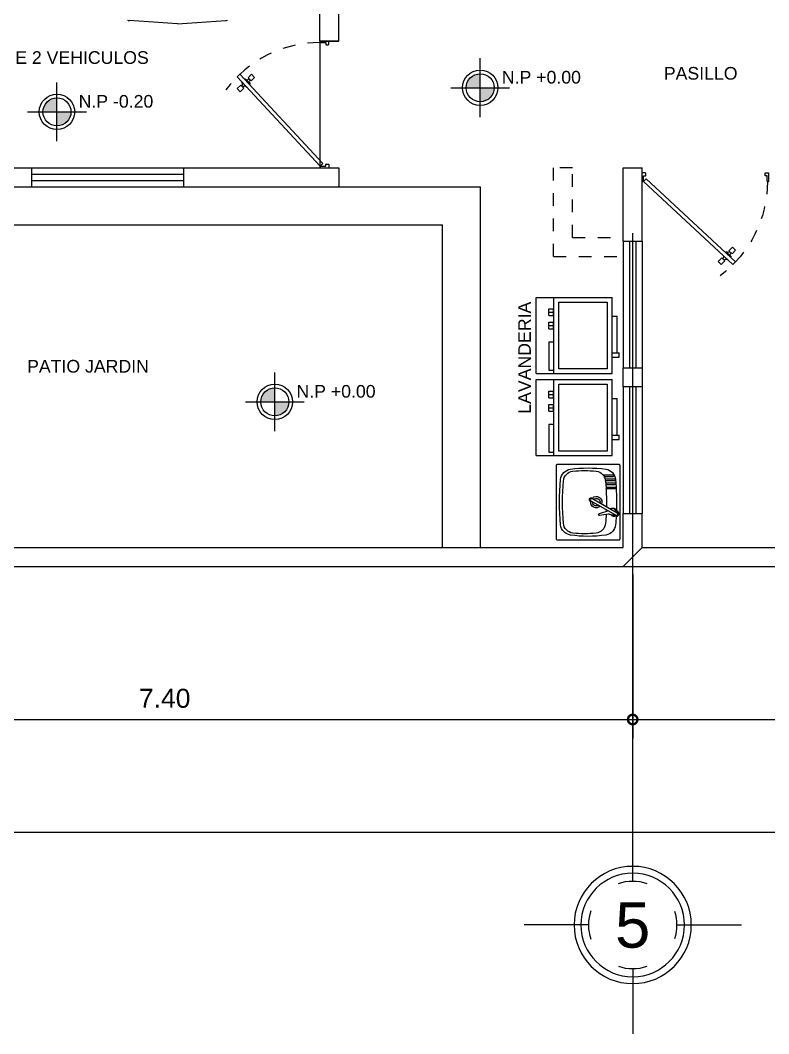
# Model space of a CAD drawing. Header units: inches. Extents: x -370 to 18, y -197 to 199.
# Drawn here: x -189.93 to -184.01, y 178.94 to 186.94 of the extents above; entities that cross this region are included whole.
import ezdxf
from ezdxf.enums import TextEntityAlignment as Align

# ---------------------------------------------------------------- set-up
doc = ezdxf.new("R2010")
doc.units = ezdxf.units.IN
doc.header["$MEASUREMENT"] = 0
doc.header["$PDMODE"] = 34
doc.header["$PDSIZE"] = 0.2
for name, pattern in [('CENTER2', [28.575, 19.05, -3.175, 3.175, -3.175]), ('DASHED', [0.75, 0.5, -0.25]), ('RAYITAS', [0.375, 0.25, -0.125])]:
    doc.linetypes.add(name, pattern=pattern)
for name, color, linetype in [('artefactos', 1, 'Continuous'), ('MUEBLES', 7, 'Continuous'), ('sanitarios', 9, 'Continuous')]:
    doc.layers.add(name, color=color, linetype=linetype)
doc.styles.get("Standard").update_dxf_attribs({"font": 'arial.ttf'})
doc.dimstyles.new('E100', dxfattribs={"dimtxt": 0.15, "dimasz": 0.15, "dimexe": 0.15, "dimexo": 0.0625, "dimgap": 0.09, "dimtad": 1, "dimzin": 0, "dimdsep": 46, "dimtxsty": 'Standard', "dimblk": 'DOTSMALL', "dimcen": 0.09, "dimdle": 0.15, "dimclrd": 1, "dimclre": 1, "dimclrt": 2, "dimazin": 0, "dimtfac": 1, "dimtofl": 0, "dimtmove": 1, "dimatfit": 1, "dimldrblk": 'OPEN90', "dimfxl": 1, "dimtolj": 1, "dimtzin": 0, "dimarcsym": 0})

# ---------------------------------------------------------------- blocks, each defined once
blk = doc.blocks.new('a4')
at = {"color": 1}
for q in [(171.7153, 151.4036), (171.7153, 150.6394)]:
    blk.add_line((171.6892, 151.0215), q, dxfattribs=at)
for centre, start, end in [((171.7735, 151.3997), 163.50977, 176.10308), ((171.7735, 150.6434), 183.89692, 196.49023)]:
    blk.add_arc(centre, 0.0584, start, end, dxfattribs=at)
blk = doc.blocks.new('lava_pl')
at = {"layer": 'artefactos'}
for p, q in [((-0.6, 0.6), (-0.6, 0)), ((-0.6, 0.6), (0, 0.6)), ((0, 0.6), (0, 0)), ((-0.5739, 0.5004), (-0.5739, 0.4614)), ((-0.3522, 0.5004), (-0.5739, 0.5004)), ((-0.3522, 0.5004), (-0.3522, 0.4614)), ((-0.2478, 0.5004), (-0.1957, 0.5004)), ((-0.2478, 0.5004), (-0.2478, 0.4629)), ((-0.2217, 0.5004), (-0.2217, 0.4629)), ((-0.1957, 0.5004), (-0.1957, 0.4629)), ((-0.1435, 0.5004), (-0.0913, 0.5004)), ((-0.1435, 0.5004), (-0.1435, 0.4629)), ((-0.1174, 0.5004), (-0.1174, 0.4629)), ((-0.0913, 0.5004), (-0.0913, 0.4629)), ((-0.6, 0.4614), (0, 0.4614)), ((-0.2478, 0.4629), (-0.1957, 0.4629)), ((-0.1435, 0.4629), (-0.0913, 0.4629)), ((-0.6, 0), (0, 0)), ((-0.4726, 0), (-0.4726, -0.0548)), ((-0.4385, 0), (-0.4385, -0.0548)), ((-0.4726, -0.0548), (-0.4385, -0.0548)), ((-0.4385, 0), (-0.4385, -0.04)), ((-0.4385, -0.04), (-0.1487, -0.04)), ((-0.1487, 0), (-0.1487, -0.04))]:
    blk.add_line(p, q, dxfattribs=at)
blk.add_lwpolyline([(-0.564, 0.4207), (-0.0371, 0.4207), (-0.0371, 0.0402), (-0.564, 0.0402)], close=True, dxfattribs=at)
blk = doc.blocks.new('lavamanos tlimpio')
at = {"layer": 'artefactos'}
for p, q in [((10.65, -10.26), (10.65, -3.47)), ((11.95, -10.39), (11.95, -3.47)), ((13.85, -10.44), (13.85, -3.68)), ((15.15, -10.61), (15.15, -3.68)), ((17.05, -10.69), (17.05, -3.94)), ((18.35, -11.13), (18.35, -3.94)), ((20.25, -11.49), (20.25, -4.83)), ((21.55, -13.01), (21.55, -4.83))]:
    blk.add_line(p, q, dxfattribs=at)
blk.add_lwpolyline([(30, -49.2), (30, -0.8, 0.414214), (29.2, 0), (-29.2, 0, 0.414214), (-30, -0.8), (-30, -49.2, 0.414214), (-29.2, -50), (29.2, -50, 0.414214)], format="xyb", close=True, dxfattribs=at)
for points in [[(-6.29, -2.55, 0.16165), (-7.76, -1.57), (-9.06, -0.79, 0.405288), (-11.23, -2.04), (-11.2, -3.52, 0.262176), (-10.54, -6.18)], [(-9.65, -4.28, 0.344116), (-9.69, -7.67), (-9.51, -8.26, -0.110943), (-9.46, -9.14), (-10.56, -16.01, 0.394589), (-10.1, -16.69), (-9.96, -16.72)], [(-5.35, -7.72, 0.68313), (-7.91, -3.28)], [(-6.85, -9.13, 0.076052), (-7.11, -9.68), (-9.12, -16.34, -0.394589), (-9.83, -16.75), (-9.96, -16.72)]]:
    blk.add_lwpolyline(points, format="xyb", dxfattribs=at)
for points in [[(-10.54, -6.18), (-9.88, -7.38)], [(-10.37, -3.04), (1.13, -22.95)], [(-8.63, -2.04), (2.87, -21.95)]]:
    blk.add_lwpolyline(points, dxfattribs=at)
for centre, radius, start, end in [((-17.1, -12.27), 9, 95.13796, 171.95689), ((0, -202.5), 200, 93.21408, 95.13796), ((-9.5, -2.54), 1.5, 9.298, 247.80454), ((-9.5, -2.54), 1, 30, 210), ((-7.54, -5), 2.75, 152.27935, 192.5302), ((-7.54, -5), 2.75, 351.57883, 108.85895), ((0, -202.5), 200, 84.86204, 91.79155), ((11.3, -3.47), 0.65, 0.00005, 179.99995), ((14.5, -3.68), 0.65, 0.00003, 179.99997), ((17.7, -3.94), 0.65, 0.00002, 179.99998), ((17.1, -12.27), 9, 8.04311, 84.86204), ((20.9, -4.83), 0.65, 0.00003, 179.99994), ((73, -25), 100, 171.95689, 188.04311), ((-15.99, -19.67), 8.5, 94.79116, 172.93355), ((0, -210.5), 200, 92.78428, 94.79116), ((0, -210.5), 200, 91.72044, 92.11947), ((0, -18.5), 4.5, 136.06389, 277.51128), ((0, -210.5), 200, 85.2728, 91.06782), ((0, -18.5), 4.5, 316.1452, 110.34382), ((0, -18.5), 3, 314.5724, 105.4276), ((10.15, -10.26), 0.5, 267.09825, 0), ((12.45, -10.39), 0.5, 180, 266.43994), ((13.35, -10.44), 0.5, 266.18222, 0), ((15.65, -10.61), 0.5, 180, 265.52323), ((15.99, -19.67), 8.5, 7.06645, 86.71255), ((16.55, -10.69), 0.5, 266.46373, 0), ((18.85, -11.13), 0.5, 180, 251.50415), ((19.75, -11.49), 0.5, 245.33979, 0), ((22.05, -13.01), 0.5, 180, 227.71711), ((-73, -25), 100, 351.95689, 8.04311), ((50, -27.85), 75, 172.93355, 187.06645), ((0, -18.5), 3, 144.52332, 275.47668), ((2, -22.45), 1.5, 161.81031, 78.18969), ((2, -22.45), 1, 210, 30), ((-50, -27.85), 75, 352.93355, 7.06645), ((-17.1, -37.73), 9, 188.04311, 264.86204), ((-15.99, -36.03), 8.5, 187.06645, 265.20884), ((15.99, -36.03), 8.5, 274.79116, 352.93355), ((17.1, -37.73), 9, 275.13796, 351.95689), ((0, 152.5), 200, 264.86204, 275.13796), ((0, 154.8), 200, 265.20884, 274.79116)]:
    blk.add_arc(centre, radius, start, end, dxfattribs=at)
blk = doc.blocks.new('*U41')
at = {"layer": 'artefactos', "color": 1}
for p, q in [((0.0113, 0.0338), (0.7171, 0.6895)), ((0.0325, 0.0125), (0.7383, 0.6683)), ((0.6248, 0.6892), (0.6007, 0.6651)), ((0.6007, 0.6651), (0.6287, 0.6371)), ((0.6248, 0.6892), (0.6528, 0.6612)), ((0.6528, 0.6612), (0.6287, 0.6371)), ((0.675, 0.6532), (0.6367, 0.6149)), ((0.675, 0.6532), (0.6778, 0.6503)), ((0.7383, 0.6683), (0.7171, 0.6895)), ((0.6367, 0.6149), (0.6396, 0.6121)), ((0.6637, 0.588), (0.6608, 0.5908)), ((0.7019, 0.6262), (0.6637, 0.588)), ((0.7099, 0.604), (0.6858, 0.5799)), ((0.7138, 0.552), (0.6858, 0.5799)), ((0.7019, 0.6262), (0.699, 0.6291)), ((0.7379, 0.5761), (0.7099, 0.604)), ((0.7379, 0.5761), (0.7138, 0.552)), ((0, 0.0308), (0, -0.0308)), ((0.0083, 0.0338), (0.003, 0.0338)), ((0.0113, 0.0338), (0.0325, 0.0125)), ((0.0113, 0.0308), (0.0113, -0.0112)), ((0.9887, 0.0308), (0.9887, -0.0112)), ((0.9917, 0.0338), (0.997, 0.0338)), ((1, 0.0308), (1, -0.0308)), ((0.0252, -0.0338), (0.003, -0.0338)), ((0.0113, -0.0112), (0.0252, -0.0112)), ((0.0282, -0.0142), (0.0282, -0.0308)), ((0.9718, -0.0142), (0.9718, -0.0308)), ((0.9887, -0.0112), (0.9748, -0.0112)), ((0.9748, -0.0338), (0.997, -0.0338))]:
    blk.add_line(p, q, dxfattribs=at)
at = {"layer": 'artefactos', "color": 1, "linetype": 'RAYITAS', "ltscale": 0.15}
blk.add_arc((0.0613, 0.0338), 0.9279, 0, 53.32906, dxfattribs=at)
at = {"layer": 'artefactos', "color": 1}
for centre, radius, start, end in [((0.6244, 0.6291), 0.0188, 310.96801, 53.15744), ((0.6608, 0.6655), 0.0188, 216.84256, 319.03199), ((0.6778, 0.5757), 0.0188, 36.84256, 139.03199), ((0.7142, 0.6121), 0.0188, 130.96801, 233.15744), ((0.003, 0.0308), 0.003, 90, 180), ((0.0083, 0.0308), 0.003, 0, 90), ((0.9917, 0.0308), 0.003, 90, 180), ((0.997, 0.0308), 0.003, 0, 90), ((0.003, -0.0308), 0.003, 180, 270), ((0.0252, -0.0142), 0.003, 0, 90), ((0.0252, -0.0308), 0.003, 270, 0), ((0.9748, -0.0142), 0.003, 90, 180), ((0.9748, -0.0308), 0.003, 180, 270), ((0.997, -0.0308), 0.003, 270, 0)]:
    blk.add_arc(centre, radius, start, end, dxfattribs=at)
blk = doc.blocks.new('EJE NORTE NUEVO')
at = {"color": 8}
for p, q in [((0, 3.2523), (0, 3.7639)), ((-0.3472, 2.9051), (-0.8588, 2.9051)), ((0.3472, 2.9051), (0.8588, 2.9051))]:
    blk.add_line(p, q, dxfattribs=at)
at = {"color": 2, "linetype": 'CENTER2'}
blk.add_line((0, 2.5579), (0, -2.5579), dxfattribs=at)
at = {"color": 8}
blk.add_circle((0, 2.9051), 0.4631, dxfattribs=at)
at = {"color": 4}
blk.add_circle((0, 2.9051), 0.4093, dxfattribs=at)
at = {"color": 8}
for start, end in [(71.41612, 108.58388), (160.69933, 199.27842), (341.76936, 18.25289), (251.05257, 288.94743)]:
    blk.add_arc((0, 2.9051), 0.3472, start, end, dxfattribs=at)
at = {"color": 4}
blk.add_attdef('A', text='', height=0.3581, dxfattribs=at).set_placement((0, 2.9051), align=Align.MIDDLE_CENTER)
blk = doc.blocks.new('_DotSmall')
at = {"color": 0, "linetype": 'ByBlock', "const_width": 0.5}
blk.add_lwpolyline([(-0.0625, 0, 1), (0.0625, 0, 1)], format="xyb", close=True, dxfattribs=at)
blk = doc.blocks.new('*D741')
at = {"color": 1, "lineweight": -2, "transparency": 16777216}
for p, q in [((-192.483, 182.5663), (-192.483, 181.2714)), ((-185.0858, 182.5663), (-185.0858, 181.2714)), ((-192.633, 181.4214), (-184.9358, 181.4214))]:
    blk.add_line(p, q, dxfattribs=at)
at = {"layer": 'DEFPOINTS', "color": 0, "transparency": 16777216}
for p in [(-192.483, 182.6288), (-185.0858, 182.6288), (-185.0858, 181.4214)]:
    blk.add_point(p, dxfattribs=at)
at = {"color": 1, "lineweight": -2, "transparency": 16777216, "xscale": 0.15, "yscale": 0.15, "zscale": 0.15, "rotation": 180}
blk.add_blockref('_DotSmall', (-192.483, 181.4214), dxfattribs=at)
at = {"color": 1, "lineweight": -2, "transparency": 16777216, "xscale": 0.15, "yscale": 0.15, "zscale": 0.15}
blk.add_blockref('_DotSmall', (-185.0858, 181.4214), dxfattribs=at)
at = {"color": 2, "transparency": 16777216, "insert": (-188.7844, 181.588), "char_height": 0.15, "attachment_point": 5}
blk.add_mtext('\\A1;7.40', dxfattribs=at)
blk = doc.blocks.new('_Open90')
at = {"color": 0, "linetype": 'ByBlock', "lineweight": -2}
for p, q in [((0, 0), (-1, 0)), ((-0.5, 0.5), (0, 0)), ((0, 0), (-0.5, -0.5))]:
    blk.add_line(p, q, dxfattribs=at)
blk = doc.blocks.new('*D742')
at = {"color": 1, "lineweight": -2, "transparency": 16777216}
for p, q in [((-185.0858, 182.5663), (-185.0858, 181.2714)), ((-180.9358, 182.5663), (-180.9358, 181.2714)), ((-185.2358, 181.4214), (-180.7858, 181.4214))]:
    blk.add_line(p, q, dxfattribs=at)
at = {"layer": 'DEFPOINTS', "color": 0, "transparency": 16777216}
for p in [(-185.0858, 182.6288), (-180.9358, 182.6288), (-180.9358, 181.4214)]:
    blk.add_point(p, dxfattribs=at)
at = {"color": 1, "lineweight": -2, "transparency": 16777216, "xscale": 0.15, "yscale": 0.15, "zscale": 0.15, "rotation": 180}
blk.add_blockref('_DotSmall', (-185.0858, 181.4214), dxfattribs=at)
at = {"color": 1, "lineweight": -2, "transparency": 16777216, "xscale": 0.15, "yscale": 0.15, "zscale": 0.15}
blk.add_blockref('_DotSmall', (-180.9358, 181.4214), dxfattribs=at)
at = {"color": 2, "transparency": 16777216, "insert": (-183.0108, 181.588), "char_height": 0.15, "attachment_point": 5}
blk.add_mtext('\\A1;4.15', dxfattribs=at)
blk = doc.blocks.new('*D713')
at = {"color": 1, "lineweight": -2, "transparency": 16777216}
for p, q in [((-174.558, 184.5163), (-174.558, 180.3809)), ((-192.558, 182.5663), (-192.558, 180.3809)), ((-192.708, 180.5309), (-174.408, 180.5309))]:
    blk.add_line(p, q, dxfattribs=at)
at = {"layer": 'DEFPOINTS', "color": 0, "transparency": 16777216}
for p in [(-174.558, 184.5788), (-192.558, 182.6288), (-174.558, 180.5309)]:
    blk.add_point(p, dxfattribs=at)
at = {"color": 1, "lineweight": -2, "transparency": 16777216, "xscale": 0.15, "yscale": 0.15, "zscale": 0.15, "rotation": 180}
blk.add_blockref('_DotSmall', (-192.558, 180.5309), dxfattribs=at)
at = {"color": 1, "lineweight": -2, "transparency": 16777216, "xscale": 0.15, "yscale": 0.15, "zscale": 0.15}
blk.add_blockref('_DotSmall', (-174.558, 180.5309), dxfattribs=at)
at = {"color": 2, "transparency": 16777216, "insert": (-183.558, 180.6975), "char_height": 0.15, "attachment_point": 5}
blk.add_mtext('\\A1;18.00', dxfattribs=at)
blk = doc.blocks.new('A$C01451027')
h = blk.add_hatch(color=256)
h.dxf.hatch_style = 1
h.paths.add_polyline_path([(-0.1106, 0), (0, 0), (0, 0.1106, 0.414214)])
h = blk.add_hatch(color=256)
h.dxf.hatch_style = 1
h.paths.add_polyline_path([(0, 0), (0, -0.1106, 0.414214), (0.1106, 0)])
at = {"color": 2}
for p, q in [((0, -0.2327), (0, 0.2327)), ((-0.2327, 0), (0.2327, 0))]:
    blk.add_line(p, q, dxfattribs=at)
blk.add_circle((0, 0), 0.1398, dxfattribs=at)
at = {"color": 3}
blk.add_circle((0, 0), 0.1106, dxfattribs=at)

msp = doc.modelspace()

# ---------------------------------------------------------------- linework, layer by layer
at = {"color": 4}
for p, q in [((-187.55801, 186.77879), (-187.55801, 191.62879)), ((-187.40801, 186.77879), (-187.40801, 191.47879)), ((-187.55801, 186.77879), (-187.40801, 186.77879)), ((-187.40801, 186.77879), (-187.55801, 186.77879)), ((-189.98301, 185.77879), (-189.83301, 185.77879)), ((-189.83301, 185.62879), (-189.83301, 185.77879)), ((-188.63301, 185.77879), (-187.40801, 185.77879)), ((-188.63301, 185.62879), (-188.63301, 185.77879)), ((-187.40801, 185.77879), (-187.40801, 185.62879)), ((-185.16082, 185.19799), (-185.16082, 185.77879)), ((-185.16082, 185.77879), (-185.01082, 185.77879)), ((-185.01082, 185.19799), (-185.01082, 185.77879)), ((-189.98301, 185.62879), (-189.83301, 185.62879)), ((-188.63301, 185.62879), (-187.40801, 185.62879)), ((-185.16082, 185.19799), (-185.01082, 185.19799)), ((-185.16082, 182.77879), (-185.16082, 183.04799)), ((-185.16082, 183.04799), (-185.01082, 183.04799)), ((-185.01082, 182.77879), (-185.01082, 183.04799)), ((-192.40801, 182.77879), (-185.16082, 182.77879)), ((-185.01082, 182.77879), (-181.01082, 182.77879)), ((-192.55801, 182.62879), (-173.55801, 182.62879))]:
    msp.add_line(p, q, dxfattribs=at)
at = {"color": 1}
for p, q in [((-187.55801, 186.77879), (-187.55801, 185.77879)), ((-189.83301, 185.77879), (-188.63301, 185.77879)), ((-189.83301, 185.62879), (-188.63301, 185.62879)), ((-187.40801, 185.62879), (-186.28844, 185.62879)), ((-186.28844, 182.77879), (-186.28844, 185.62879)), ((-185.16082, 185.19799), (-185.16082, 184.19799)), ((-185.01082, 185.19799), (-185.01082, 184.19799)), ((-185.16082, 184.04799), (-185.16082, 183.04799)), ((-185.01082, 184.04799), (-185.01082, 183.04799))]:
    msp.add_line(p, q, dxfattribs=at)
at = {"color": 8, "linetype": 'DASHED', "ltscale": 0.2}
for p, q in [((-185.71082, 185.07879), (-185.71082, 185.77879)), ((-185.56082, 185.77879), (-185.71082, 185.77879)), ((-185.56082, 185.22879), (-185.56082, 185.77879)), ((-185.56082, 185.22879), (-185.16082, 185.22879)), ((-185.71082, 185.07879), (-185.16082, 185.07879))]:
    msp.add_line(p, q, dxfattribs=at)
at = {"color": 2}
for p, q in [((-189.83301, 185.72879), (-188.63301, 185.72879)), ((-189.83301, 185.67879), (-188.63301, 185.67879)), ((-185.11082, 185.19799), (-185.11082, 184.19799)), ((-185.06082, 185.19799), (-185.06082, 184.19799)), ((-185.11082, 184.04799), (-185.11082, 183.04799)), ((-185.06082, 184.04799), (-185.06082, 183.04799))]:
    msp.add_line(p, q, dxfattribs=at)
at = {"color": 8}
for p in [(-192.40801, 185.32879), (-186.58844, 182.77879)]:
    msp.add_line(p, (-186.58844, 185.32879), dxfattribs=at)
msp.add_line((-185.01082, 182.77879), (-185.16082, 182.62879))
at = {"color": 4}
msp.add_lwpolyline([(-185.16082, 184.19799), (-185.01082, 184.19799), (-185.01082, 184.04799), (-185.16082, 184.04799)], close=True, dxfattribs=at)

# ---------------------------------------------------------------- block references
for p in [(-186.29096, 186.41045), (-189.6353, 186.22008), (-187.91375, 183.92989)]:
    msp.add_blockref('A$C01451027', p)
ref = msp.add_blockref('EJE NORTE NUEVO', (-185.08582, 182.70379), dxfattribs=dict(xscale=-1, rotation=180))
ref.add_attrib('A', '5', dxfattribs={"color": 4, "height": 0.35811}).set_placement((-185.08582, 179.79865), align=Align.MIDDLE_CENTER)
at = {"layer": 'artefactos', "rotation": 90}
for name, p in [('*U41', (-187.52164, 185.77879)), ('lava_pl', (-185.24843, 184.75487)), ('lava_pl', (-185.24843, 184.10553))]:
    msp.add_blockref(name, p, dxfattribs=at)
at = {"layer": 'artefactos', "xscale": -1, "rotation": 180}
msp.add_blockref('*U41', (-185.01082, 185.70377), dxfattribs=at)
at = {"layer": 'MUEBLES', "rotation": 90}
msp.add_blockref('a4', (-37.66195, 15.22591), dxfattribs=at)
at = {"layer": 'sanitarios', "xscale": -0.01000000000203727, "yscale": 0.01000000000021828, "zscale": 0.01, "rotation": 270}
msp.add_blockref('lavamanos tlimpio', (-185.18856, 183.13791), dxfattribs=at)

# ---------------------------------------------------------------- texts
at = {"color": 2, "char_height": 0.1, "attachment_point": 1}
for s, insert in [('GARAGE 2 VEHICULOS', (-190.47019, 186.69911)), ('PASILLO', (-184.83982, 186.57441)), ('PATIO JARDIN', (-189.87134, 184.26106))]:
    msp.add_mtext(s, dxfattribs=dict(at, insert=insert))
at = {"color": 2, "insert": (-185.99075, 183.83594), "char_height": 0.1, "attachment_point": 1, "rotation": 90}
msp.add_mtext('LAVANDERIA', dxfattribs=at)
at = {"layer": 'MUEBLES', "color": 2}
for s, p in [('N.P +0.00', (-186.11997, 186.44367)), ('N.P -0.20', (-189.46432, 186.2533)), ('N.P +0.00', (-187.74277, 183.96311))]:
    msp.add_text(s, height=0.1, dxfattribs=at).set_placement(p)

# ---------------------------------------------------------------- dimensions: what is measured, and where the dimension line sits
for base, p1, p2, picture, middle in [((-174.55801, 180.53092), (-192.55801, 182.62879), (-174.55801, 184.57879), '*D713', (-183.55801, 180.6975)), ((-185.08582, 181.42142), (-192.48301, 182.62879), (-185.08582, 182.62879), '*D741', (-188.78442, 181.588)), ((-180.93582, 181.42142), (-185.08582, 182.62879), (-180.93582, 182.62879), '*D742', (-183.01082, 181.588))]:
    dim = msp.add_linear_dim(base=base, p1=p1, p2=p2, dimstyle='E100')
    dim.commit()
    dim.dimension.update_dxf_attribs({"geometry": picture, "text_midpoint": middle})

doc.saveas('drawing.dxf')
